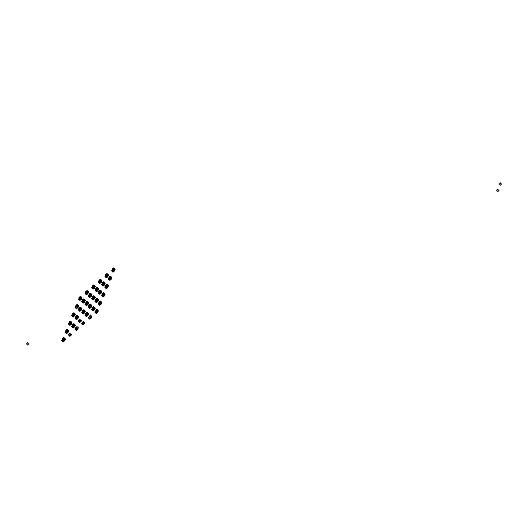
<?xml version="1.0" encoding="UTF-8"?>
<svg xmlns="http://www.w3.org/2000/svg" width="528" height="528" viewBox="0 0 528 528"><rect width="100%" height="100%" fill="white"/><g stroke="black" fill="none" stroke-linecap="round" stroke-linejoin="round"><path stroke-width="0.79" d="M61.901 340.448L63.155 341.715L61.901 340.448L63.228 339.207L64.482 340.494L63.155 341.715M62.509 338.95L63.743 337.953L65.036 339.121L63.776 337.854L62.509 338.95L63.347 339.788M66.515 330.983L67.808 332.251L66.502 333.432L65.3 332.026M70.356 323.882L71.643 322.76L71.122 324.06L69.848 325.156L68.587 323.888L69.887 325.057L71.188 323.902M73.194 316.873L71.993 315.46L73.267 314.371L74.521 315.638L73.194 316.873L71.933 315.612L72.541 314.107L73.814 313.018L75.068 314.279L74.461 315.784L73.207 314.417M75.28 307.329L76.54 308.59L75.28 307.329L76.553 306.24L77.161 304.735L78.415 305.996L78.21 306.418L77.2 305.408L76.976 305.969L78.038 306.926L76.54 308.59M80.876 298.538L81.761 297.719L81.154 299.224L79.88 300.313L78.626 299.046L79.919 300.221L81.213 299.072M79.979 298.624L79.233 297.548L80.071 298.386M72.052 315.52L73.715 313.361M63.169 339.359L63.776 337.854M65.241 332.171L66.515 331.082L67.122 329.578L68.343 330.931L67.082 329.67M69.92 322.661L71.122 324.06M70.31 323.776C74.91 321.506 66.647 320.615 70.033 323.228M73.207 314.516L73.814 313.018M81.721 297.812L80.507 296.459L79.9 297.957L81.154 299.224M79.141 297.779L80.421 296.67L81.675 297.931L80.777 298.742L81.239 297.706L80.48 296.947L80.084 297.937M69.742 324.819L71.9 322.997L70.382 321.506L71.63 322.793M66.502 333.432L67.043 332.138M67.069 332.68L67.518 331.577M70.435 324.39L70.858 323.143M64.304 339.867L63.703 340.824M67.155 332.765L67.663 331.604M70.943 323.228L70.514 324.469L69.254 323.222L69.709 322.1L70.963 323.367M64.264 340.355L64.832 339.049M67.604 332.072L68.171 330.766M70.99 323.803L71.518 322.483L70.25 323.578M64.792 339.326L64.416 340.494L63.169 341.438M63.169 339.26L64.429 340.626L64.957 339.319L64.093 340.085L64.924 339.141M73.187 325.301L74.441 326.568L73.135 327.749L71.874 326.489L73.207 325.248L74.455 326.528L73.187 327.617M75.788 316.8L77.101 315.612L78.355 316.879L77.748 318.377L76.481 319.466L75.28 318.067L76.514 319.374L77.807 318.226M75.742 316.912L77.048 318.061M78.606 309.83L79.82 311.19L78.626 309.778L79.9 308.682L81.094 310.101L81.701 308.596L80.447 307.336L79.174 308.425L78.566 309.923L79.873 308.741L80.289 307.619L81.55 308.88M83.318 301.079L82.48 300.234L83.794 299.053L85.048 300.313L84.44 301.818L83.167 302.907L81.965 301.508M83.259 301.217L82.52 300.142L83.358 300.986M85.259 293.363L86.513 294.631L85.259 293.363L86.592 292.123L87.826 293.443M86.605 292.941L85.866 291.865L86.665 292.796M86.434 291.529L86.176 292.948L86.632 291.911L87.391 292.67L86.632 291.911M71.095 334.844L69.848 333.557L71.062 334.937L71.28 334.389L69.788 336.032L68.567 334.673M71.874 326.489L73.207 325.255M73.702 326.344C70.884 325.552 74.039 322.555 75.009 325.156L74.402 326.66L73.148 325.393M77.101 315.612L76.494 317.117L77.748 318.377M79.84 308.834L80.447 307.336M81.913 301.646L83.239 300.412L84.5 301.679L83.167 302.907M86.585 292.136L87.787 293.535L86.513 294.631M87.041 291.007L88.301 292.268L87.054 290.981L85.767 292.096M77.141 316.285C76.362 318.879 77.075 314.714 77.959 316.991L77.557 317.975M73.029 327.419L75.187 325.598L73.669 324.106M73.062 327.393L73.234 326.957M73.135 327.749L73.385 327.109M77.088 317.968L78.269 317.09M74.131 325.756L73.788 327.083L74.065 325.809M73.768 327.063L74.21 325.835M84.348 301.072L83.833 302.24L82.579 300.973L83.087 299.805L84.348 301.072L83.833 302.128L84.44 301.607M74.276 326.396L74.804 325.083L73.531 326.172L72.442 325.076L73.755 323.895M74.765 325.36L73.148 327.472M78.144 317.104L76.481 319.262M87.787 293.535L86.552 294.532M75.161 329.083L76.481 327.875L77.728 329.162L76.415 330.343L75.207 328.977M75.768 327.578L77.022 328.845L75.768 327.578L77.062 326.443L78.296 327.756L77.022 328.845M78.507 320.8L79.827 319.592L81.088 320.846L79.761 322.067L78.507 320.8L79.82 319.605M81.853 312.523L83.107 313.784L81.853 312.523L83.186 311.282L84.44 312.556L83.16 311.335M82.361 311.256L83.648 310.141L84.896 311.428L83.622 312.517L82.46 311.018L83.675 312.378L82.421 311.111L83.734 309.929L84.988 311.19L84.381 312.695L83.107 313.784M85.199 304.24L86.533 302.999L85.199 304.24L86.453 305.507L87.793 304.253M88.546 295.964L89.879 294.723L91.126 296.003L89.839 297.132L88.579 295.871L89.8 297.224L88.546 295.964L89.872 294.73M91.885 287.681L93.218 286.44L94.472 287.714L93.146 288.948L91.945 287.542M83.582 312.814L83.833 313.064L84.289 311.949L82.969 310.735L82.52 311.85L82.83 312.055L83.226 311.071L82.83 312.055M82.579 311.804L83.028 310.682M92.618 286.961L93.067 285.846M76.474 327.888L77.728 329.162M88.334 302.914L87.074 301.646L86.467 303.151L87.727 304.412L88.255 303.112M89.991 295.304C86.533 292.849 94.756 293.324 90.367 295.819M93.218 286.453L94.42 287.852M93.674 285.325L95.027 286.354L93.68 285.298L92.4 286.414L93.331 287.021M87.628 304.082C83.041 307.514 91.859 302.762 86.988 301.858M89.701 296.894L91.852 295.073L90.334 293.581M76.567 329.723L77.84 328.739L76.382 330.178L77.669 329.069M79.761 322.067L79.926 321.407L79.728 321.902L81.088 320.846M76.415 330.343L76.652 329.762M86.453 305.507L87.001 304.207M93.753 287.443L95.027 286.354M83.774 313.117L84.229 311.89M90.895 295.297L90.473 296.545L90.809 295.218M93.812 288.275L94.261 287.159M87.622 303.679L87.008 304.616M87.562 304.148L88.13 302.841M90.941 295.871L91.476 294.558L90.625 295.284M77.57 329.162L77.768 328.667M80.949 320.833L81.2 320.318L79.741 321.862M84.836 311.368L83.774 313.005M87.648 304.22L88.09 303.118L86.942 304.669M91.568 294.657L91.021 295.918L89.813 296.954M78.296 327.756L77.042 328.799M89.8 297.224L91.073 296.135L91.601 294.835M81.794 323.4L83.048 324.661L81.794 323.4L83.114 322.192L84.322 323.572L84.559 322.984L83.226 321.783L83.081 322.212L84.361 323.479L83.048 324.661M91.621 305.507L91.014 307.012L89.74 308.101L88.486 306.841L89.093 305.336L90.347 306.596L91.621 305.507L90.361 304.247L89.054 305.428L90.308 306.695M93.614 298.518L94.967 297.231L93.707 295.964L95.132 297.68L93.086 299.825L91.826 298.558L93.159 297.317L94.393 298.637M93.707 295.964L92.341 297.29L93.667 296.063L94.928 297.323M98.518 281.998L99.779 283.259L98.518 281.998L99.851 280.757L101.105 282.031M86.863 312.814L86.414 313.929L87.668 315.289L88.196 313.988L86.929 312.734L85.648 313.85L86.585 314.457M83.285 321.757L84.473 323.083M87.331 314.754L88.235 313.883L87.014 312.523L86.407 314.028C82.81 314.51 88.902 318.278 85.173 315.025L86.473 313.876L87.707 315.196L86.394 316.384M90.361 304.247L89.753 305.752L91.014 307.012M93.159 297.33L94.36 298.729L94.882 297.429M96.472 291.449L97.772 290.288L96.505 289.04L95.172 290.281L96.505 289.047M96.617 289.615C93.218 287.08 101.442 287.707 96.941 290.275M101.046 282.17L101.653 280.665L100.399 279.404L99.792 280.909L101.046 282.17L99.779 283.259M96.327 291.212L98.485 289.39L97.013 287.78M86.473 316.173L86.453 315.599L86.262 316.12C88.242 315.836 88.829 312.259 87.503 315.025M90.196 306.775L89.74 307.89L90.057 307.732M84.335 323.407L83.015 324.496L83.285 324.073M89.74 308.101L90.255 306.834M96.485 291.41L95.231 290.129L96.499 291.377M87.674 314.582C86.361 316.853 87.259 313.969 87.826 314.734M93.647 298.934L94.096 297.812M93.674 299.059L94.182 297.898M97 290.789L97.508 289.628M93.753 299.138L94.268 297.983L92.948 296.769L92.492 297.891L93.819 299.086M90.763 307.019C91.885 304.623 90.367 307.639 91.014 306.801L91.463 305.686M94.222 298.426L94.67 297.323L94.393 298.597M97.535 290.176L97.984 289.067L97.706 290.341M84.236 323.433L84.434 322.978M88.07 313.718L87.589 315.097L86.407 316.107M94.307 298.511L94.756 297.152L93.852 298.023M84.302 323.506L84.487 322.912L83.622 323.677M88.163 313.81L87.278 314.629M101.501 280.955L101.053 282.071L99.792 280.81L100.247 279.688L101.561 280.903L100.313 279.616L99.033 280.731L99.964 281.338M96.433 291.542L97.706 290.453L98.228 289.146M88.427 317.717L89.74 316.51L90.988 317.797L89.681 318.978L88.427 317.717L89.72 318.886M91.806 309.342L93.1 308.194L94.334 309.514L93.027 310.702L91.766 309.434L93.067 310.603M94.664 308.121L93.37 309.263L92.374 307.936L93.212 308.774M95.113 301.158L96.373 302.419L95.113 301.158L96.446 299.917L97.7 301.184L96.406 302.326L95.152 301.059M96.466 300.729L95.72 299.653L96.558 300.498M98.459 292.875L99.792 291.634L101.046 292.908L99.719 294.136L98.459 292.875L99.772 291.694L101.026 292.954M100.34 290.281L99.733 291.786L100.987 293.047L101.594 291.548L100.34 290.281L98.974 291.608L100.3 290.374L101.561 291.641L100.663 292.486M101.805 284.592L103.099 285.767L104.333 284.77L103.066 285.859L101.805 284.592L103.198 283.411L103.646 282.295L102.59 283.932M103.158 284.17L102.412 283.094L103.25 283.932M105.151 276.316L106.405 277.576L105.151 276.316L106.484 275.075L107.738 276.349L106.405 277.576M106.504 275.887L105.758 274.811L106.597 275.656M102.722 284.176L102.986 282.757L104.24 284.018L103.792 285.14L103.481 284.935L103.732 285.186L104.181 284.071L102.927 282.81L102.472 283.925L102.722 284.176L103.184 283.14M90.301 315.124L89.694 316.628L90.955 317.889L91.562 316.384L90.215 315.196L91.562 316.384M91.766 309.434L93.1 308.207M93.535 309.428C96.525 308.55 93.245 305.408 92.281 308.167M96.386 300.062L96.994 298.564L98.248 299.825L97.647 301.33L96.373 302.419M102.782 284.123L103.686 282.005L104.94 283.265L103.587 282.236L102.32 283.325M106.933 273.959L108.194 275.22L106.946 273.933L105.666 275.048M100.967 292.222L100.155 291.515C100.115 290.143 101.752 291.786 100.907 292.274M92.921 310.365L95.08 308.543L93.562 307.052L94.809 308.339L94.301 309.606L93.04 308.345M89.648 318.813L90.928 317.698M93.027 310.702L93.568 309.401M99.719 294.136L98.518 292.723M93.614 309.936L94.057 308.827M93.661 310.015L94.123 308.774M90.783 317.816L91.034 317.302L90.856 317.889M94.169 309.349L94.697 308.029L93.43 309.124L92.341 308.029L93.647 306.841M94.281 309.481L94.796 308.128M95.053 312.035L96.314 313.295L95.053 312.035L96.373 310.827L97.561 312.015L96.281 313.13L97.739 311.692L96.532 312.741M98.439 303.659L99.733 302.511L100.967 303.831L99.66 305.012L98.399 303.752L99.693 304.92M99.007 302.247C99.436 300.201 103.462 302.273 100.168 303.745M101.785 295.376C105.527 298.69 99.35 294.776 103.079 294.235L104.313 295.548M102.353 293.971L103.627 292.882L104.841 294.235M107.679 287.212L106.346 288.453L105.092 287.192L106.425 285.952L107.62 287.364L106.418 285.958M106.861 287.186L108.227 285.859L106.973 284.599L105.607 285.925L106.933 284.691L108.187 285.958L106.867 287.166L105.613 285.899M109.006 277.504L110.319 276.316L111.573 277.583L110.966 279.081L109.692 280.177L108.491 278.771L109.732 280.078L111.025 278.936M113.131 270.204L112.391 269.128L113.23 269.973M99.581 301.917L99.066 303.085L100.393 304.28M96.327 310.939L96.954 309.395L98.188 310.702L97.581 312.206L96.281 310.919L96.848 309.514L98.109 310.774L97.535 312.187M98.399 303.752L99.733 302.524L100.993 303.758L99.706 304.887M103.072 294.241L104.273 295.647L103 296.736M108.438 278.909L109.712 277.82L110.319 276.316M114.312 270.805L113.117 269.392L114.312 270.805L113.038 271.894L111.817 270.534M112.292 269.366L113.659 268.039L114.88 269.392M110.359 276.989C109.534 279.629 110.352 275.378 111.17 277.695L110.715 278.731L111.17 277.695M99.66 305.012L100.188 303.706M106.346 288.453L105.151 287.041M106.933 287.107L107.224 286.493L106.465 285.74L106.24 286.301M111.573 277.583L110.207 278.909L111.533 277.675L110.279 276.415M113.038 271.894L111.784 270.633L113.117 269.392M100.155 304.174L100.67 303.006M100.247 304.253L100.756 303.092M100.294 304.333L100.835 303.178L99.521 301.963M104.122 294.835L103.673 296.063L102.412 294.802L102.927 293.634L104.181 294.895M100.795 303.62L101.244 302.518L100.914 303.798M104.729 294.32L104.28 295.436L103.006 296.525M110.966 278.982L111.421 277.867L110.161 276.606L109.712 277.721L111.005 278.989M101.455 302.623L100.927 303.923L99.673 302.663M104.273 295.647L104.881 294.142L103.455 295.409M113.975 270.263L114.919 269.3L113.606 270.488M80.507 296.459L79.193 297.64L80.032 298.485M85.826 291.958L87.133 290.77M93.766 285.087L92.459 286.275L93.298 287.113M99.086 280.592L100.399 279.404M107.032 273.722L105.719 274.903L106.557 275.748M113.659 268.039L112.352 269.221L113.19 270.065M80.48 296.947L81.239 297.706M78.626 299.046L79.959 297.805M93.832 286.909C93.067 284.599 92.143 288.988 93.007 285.892L94.321 287.107L93.872 288.222L93.496 287.846M87.08 293.218L88.394 292.037M106.979 276.17L108.286 274.982M87.028 293.363L88.308 292.248M93.661 287.674L94.941 286.565M106.92 276.309L108.2 275.194M94.479 287.707L93.185 288.849L91.951 287.529M101.112 282.018L99.812 283.166L98.558 281.906M107.738 276.335L106.445 277.484L105.211 276.164M113.078 271.801L114.371 270.653M75.847 305.923L77.161 304.735M90.42 293.37L89.113 294.551L90.202 295.647M97.053 287.687L95.746 288.869L96.584 289.714M103.686 282.005L102.373 283.186L103.211 284.031M82.421 300.379L83.708 299.264L84.955 300.551M75.319 307.237L76.613 306.088L77.867 307.362L76.553 306.141M83.246 300.406L81.952 301.554L83.206 302.815L81.972 301.495M101.845 284.5L103.138 283.351L104.372 284.671M108.478 278.817L109.771 277.669M96.835 289.964L98.102 288.875L97.621 290.261L96.446 291.265M90.572 295.423L91.436 294.65M96.776 290.103L98.069 288.968M103.937 283.899L103.125 283.193M77.147 307.091L78.415 305.996M85.048 300.313L83.688 301.62L85.008 300.412L83.754 299.145M90.407 295.72L91.681 294.631M96.888 290.162L98.314 288.948M103.673 284.354L104.94 283.265M77.471 306.959L78.382 306.095L77.121 304.828M103.574 284.592L104.907 283.358L103.646 282.097M78.21 306.418L77.002 305.019M76.573 308.497L77.873 307.349M87.074 301.646L85.708 302.973L87.041 301.745M79.134 308.715L80.348 307.679M71.933 315.612L73.247 314.424M91.826 298.558L93.139 297.376M105.092 287.192L106.399 286.004L107.659 287.272M80.857 309.322L81.701 308.596M93.548 298.445L94.967 297.231M100.749 292.274L101.594 291.548M108.227 285.859L106.953 286.955L105.699 285.688M74.983 314.49L74.138 315.216L74.976 314.516L73.729 313.229M80.342 309.896L81.616 308.807L80.362 307.547M80.335 309.923L81.609 308.834M88.176 303.204L86.922 301.937M93.601 298.551L94.868 297.462M100.65 292.505L101.501 291.779L100.254 290.492M79.82 311.19L81.154 309.949M70.468 321.295L69.161 322.483L70 323.321M96.994 298.564L95.687 299.746L96.518 300.59M102.313 294.063L103.627 292.882M75.735 316.939L77.015 315.823L78.263 317.11M95.627 299.891L96.908 298.775L98.155 300.062L97.31 300.788M90.328 304.537L88.994 305.573L90.275 304.458L91.522 305.745M68.587 323.888L69.92 322.648L71.155 323.968M75.22 318.206L76.553 316.965M88.486 306.841L89.813 305.6L91.067 306.874L89.78 308.009L88.519 306.748M88.605 306.748L89.872 305.659M83.926 311.876L83.167 311.117M70.343 323.671L71.623 322.588L69.861 324.878M76.93 318.14L78.355 316.879M83.675 312.378L84.988 311.19M97.363 300.643L98.248 299.825M90.394 306.689L91.535 305.719M103.514 295.469L104.795 294.353L103.541 293.093M90.453 306.748L91.219 306.095M83.147 313.691L84.44 312.543M103.039 296.644L104.333 295.495M65.815 330.759L67.122 329.578M87.014 312.523L85.708 313.711L86.546 314.549M98.967 302.346L100.28 301.158M65.281 332.079L66.574 330.931L67.841 332.178L66.554 333.307L65.307 332.02M100.056 303.435L101.33 302.346L100.881 303.706L99.673 304.742M73.478 326.311L74.771 325.175M100.003 303.58L101.297 302.438M67.577 331.518L68.138 331.049L66.515 333.155M73.59 326.37L75.009 325.156M93.489 309.322L94.908 308.108M100.122 303.64L101.534 302.425M73.643 326.482L74.976 325.248L73.715 323.987M73.854 326.429L74.567 326.099M80.355 321.044L81.2 320.318M79.952 321.479L81.272 320.39L81.035 320.978L79.814 319.618M93.04 310.424L94.248 309.388M86.447 316.252L87.734 315.13L87.945 313.909M93.08 310.57L94.367 309.448M96.954 309.395L95.66 310.53L96.499 311.375M69.848 333.557L68.528 334.765L69.841 335.9M64.04 339.959L64.891 339.233M64.324 340.289C59.737 343.702 68.561 338.983 63.69 338.072M69.94 335.405L71.227 334.283M89.859 318.384L91.054 317.374L89.905 318.43M83.272 324.113L84.559 322.984M69.755 335.861L71.075 334.772L69.788 336.032M96.314 313.295L97.621 312.114L96.373 310.834M113.573 268.25L114.827 269.537M111.481 277.814L110.233 276.527L109.045 277.411L110.299 278.672M106.993 273.814L108.247 275.081M109.712 277.82L110.966 279.081M106.458 275.128L107.679 276.487M106.887 284.81L108.134 286.097M103.6 282.216L104.854 283.477M100.36 279.497L101.62 280.764M106.207 285.404L107.468 286.664M105.659 285.78L106.993 287.06M103.079 283.503L104.333 284.77M105.818 286.473L107.072 287.734M105.131 287.1L106.385 288.361M100.188 290.565L101.442 291.832M102.868 293.687L104.122 294.947M96.967 287.899L98.215 289.186M93.727 285.186L94.987 286.447M99.066 291.37L99.904 292.215M102.472 294.749L103.732 296.017M99.026 291.469L99.865 292.307M98.98 291.581L99.812 292.453M96.446 289.186L97.706 290.453M93.199 286.499L94.453 287.76M92.407 286.394L93.238 287.258M100.241 301.25L101.501 302.518M100.195 301.369L101.706 302.874L99.752 304.821M96.954 298.657L98.215 299.917M96.842 298.848L98.096 300.109M90.387 293.462L91.641 294.723M96.386 299.963L97.647 301.33M87.1 290.869L88.354 292.129M92.433 297.059L93.238 297.99M89.852 294.776L91.073 296.135M86.374 291.575L87.694 292.789M85.78 292.076L86.618 292.915M91.892 298.406L93.126 299.726M93.608 306.94L94.868 308.2M90.328 304.339L91.582 305.6M94.459 309.052L93.905 309.527M94.142 308.913L92.888 307.646L92.433 308.768L93.694 310.015M89.793 305.653L91.054 306.92M80.348 296.743L81.668 297.95M86.473 303.052L87.767 304.319M83.028 299.858L84.289 301.118M83.219 300.458L84.48 301.726M83.186 300.557L84.44 301.818M79.9 297.858L81.193 299.125M88.546 306.689L89.8 307.963M82.639 300.927L83.893 302.188M85.259 304.095L86.493 305.408M83.695 310.022L84.949 311.289M81.662 308.689L80.408 307.428L79.081 308.656L79.919 309.5M78.322 306.233L77.075 304.946L75.794 306.062L76.725 306.669M83.127 311.434L84.381 312.695M79.9 308.682L81.134 310.002M79.174 308.425L80.012 309.263M79.134 308.517L79.972 309.362M76.553 306.24L77.807 307.501M77.062 315.704L78.322 316.972M78.203 317.163L76.943 315.896L76.494 317.018L77.788 318.285M75.035 314.371L73.775 313.111L72.448 314.345L73.286 315.183M73.663 313.302L74.917 314.563M72.541 314.107L73.379 314.952M72.501 314.2L73.339 315.044M79.814 321.935L78.553 320.687L79.801 321.974M71.973 315.513L73.227 316.78M72.395 325.195L73.907 326.7M75.207 328.964L76.454 330.251M73.234 327.558L71.933 326.337L73.168 327.657M66.97 329.861L68.284 331.076L67.775 332.343L66.515 331.082M66.686 331.511L65.756 330.904L67.036 329.789L68.554 331.28L66.601 333.241M63.624 338.144L64.878 339.412M62.469 339.042L63.307 339.88M61.934 340.355L63.195 341.616M69.769 322.054L69.313 323.169L70.58 324.416L71.029 323.314L69.769 322.054M97.429 289.549L97.086 290.875L97.429 289.549M106.267 274.527L105.818 275.642L107.072 276.91L107.527 275.788L106.267 274.527M92.948 307.6L92.492 308.715L93.76 309.962L94.208 308.86L92.948 307.6M106.326 274.474L105.877 275.596L107.131 276.857L107.587 275.741L106.326 274.474M106.267 285.351L105.758 286.519L107.012 287.786L107.527 286.618L106.267 285.351M27.674 342.718L26.4 343.807L27.654 345.074L28.928 343.985L27.674 342.718M500.346 182.926L499.072 184.015L500.326 185.282L501.6 184.193L500.346 182.926M497.759 189.314L496.492 190.403L497.746 191.671L499.019 190.575L497.759 189.314"/></g></svg>
